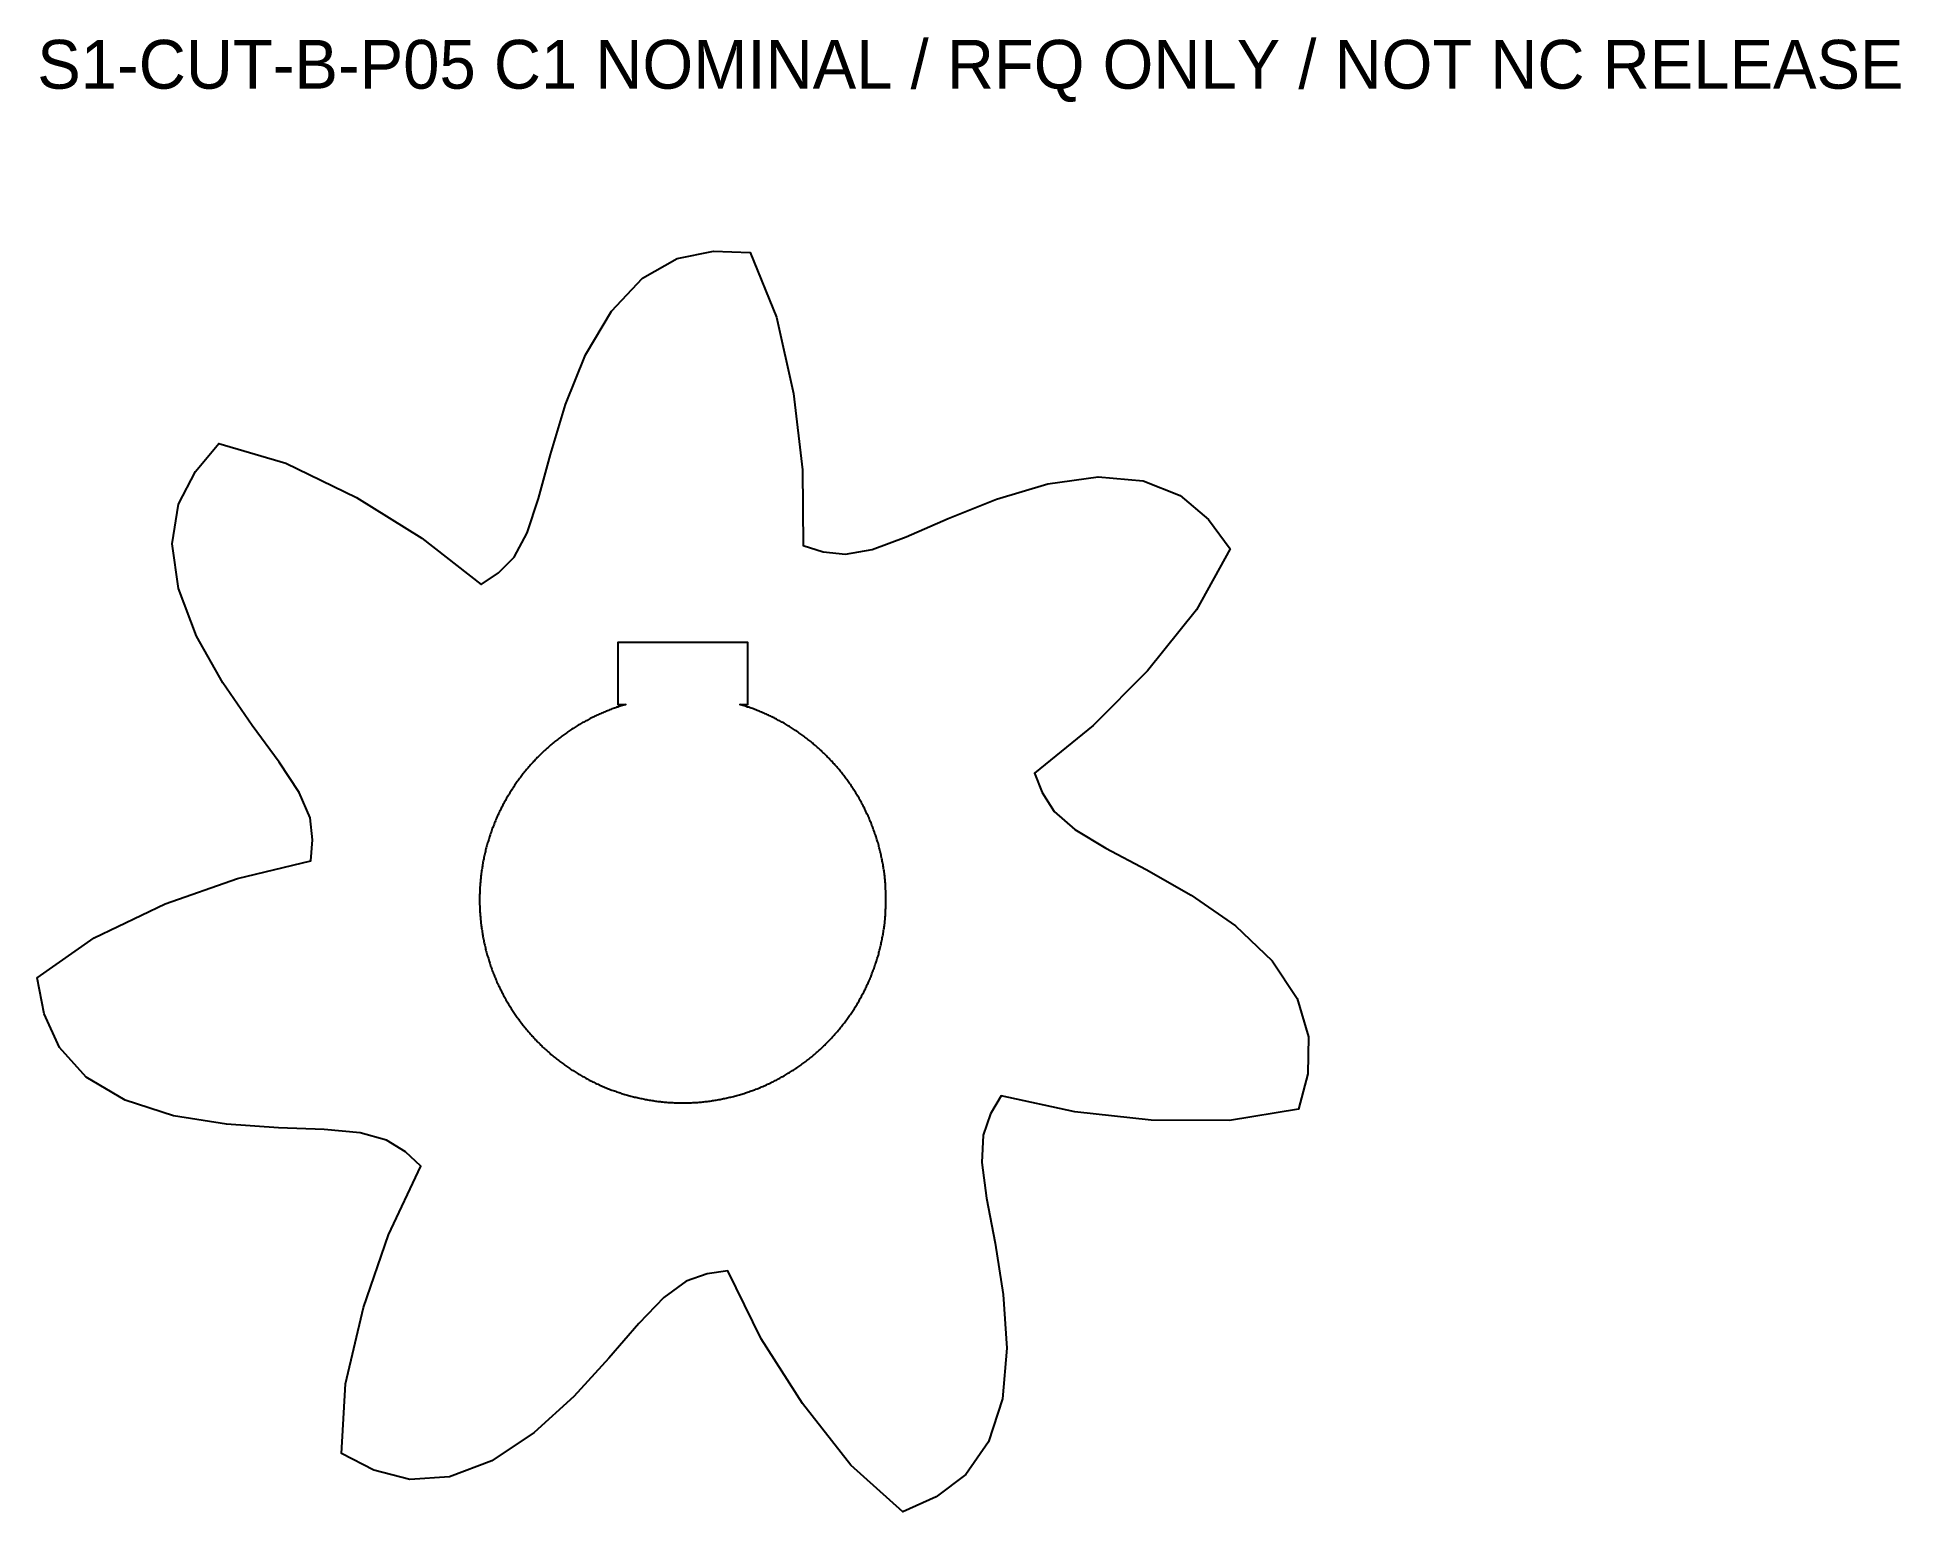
# Model space of a CAD drawing. Header units: millimetres. Extents: x -40 to 75, y -38 to 53.
import ezdxf

# ---------------------------------------------------------------- set-up
doc = ezdxf.new("R2010")
doc.units = ezdxf.units.MM
doc.layers.add('CUT', color=7, linetype='Continuous')
doc.layers.add('INFO', color=7, linetype='Continuous')

msp = doc.modelspace()

# ---------------------------------------------------------------- linework, layer by layer
at = {"layer": 'CUT'}
for points in [[(22.1, 6.58), (22.84, 5.42), (24.11, 4.31), (26.02, 3.16), (28.5, 1.85), (31.28, 0.27), (33.99, -1.61), (36.25, -3.77), (37.8, -6.09), (38.5, -8.44), (38.44, -10.72), (37.87, -12.88), (33.64, -13.59), (28.82, -13.57), (24.12, -13.06), (19.58, -12.07), (18.92, -13.18), (18.48, -14.48), (18.4, -16.16), (18.69, -18.37), (19.21, -21.13), (19.71, -24.28), (19.93, -27.58), (19.66, -30.69), (18.81, -33.34), (17.41, -35.36), (15.59, -36.73), (13.54, -37.64), (10.34, -34.78), (7.36, -30.99), (4.83, -27), (2.77, -22.83), (1.49, -23.01), (0.2, -23.47), (-1.16, -24.46), (-2.71, -26.07), (-4.54, -28.19), (-6.7, -30.55), (-9.14, -32.77), (-11.74, -34.51), (-14.34, -35.49), (-16.79, -35.65), (-19, -35.09), (-20.99, -34.05), (-20.74, -29.77), (-19.65, -25.08), (-18.1, -20.61), (-16.12, -16.4), (-17.06, -15.51), (-18.22, -14.79), (-19.85, -14.34), (-22.07, -14.14), (-24.87, -14.03), (-28.06, -13.81), (-31.32, -13.29), (-34.3, -12.33), (-36.69, -10.92), (-38.35, -9.1), (-39.28, -7.02), (-39.71, -4.82), (-36.21, -2.35), (-31.85, -0.27), (-27.4, 1.3), (-22.88, 2.38), (-22.77, 3.67), (-22.93, 5.03), (-23.59, 6.58), (-24.82, 8.44), (-26.48, 10.7), (-28.3, 13.33), (-29.92, 16.2), (-31.03, 19.13), (-31.41, 21.88), (-31.02, 24.31), (-29.98, 26.33), (-28.53, 28.04), (-24.41, 26.84), (-20.07, 24.73), (-16.06, 22.23), (-12.4, 19.37), (-11.33, 20.09), (-10.37, 21.06), (-9.57, 22.54), (-8.87, 24.67), (-8.14, 27.37), (-7.22, 30.43), (-5.99, 33.49), (-4.39, 36.18), (-2.48, 38.2), (-0.34, 39.41), (1.89, 39.86), (4.14, 39.79), (5.77, 35.82), (6.82, 31.12), (7.37, 26.42), (7.41, 21.77), (8.64, 21.38), (10, 21.23), (11.66, 21.53), (13.75, 22.31), (16.32, 23.43), (19.29, 24.62), (22.45, 25.56), (25.55, 26), (28.32, 25.75), (30.6, 24.84), (32.34, 23.37), (33.68, 21.57), (31.6, 17.82), (28.58, 14.07), (25.25, 10.71), (21.64, 7.78)], [(12.5, 0.15), (12.5, 0.23), (12.5, 0.31), (12.49, 0.38), (12.49, 0.46), (12.49, 0.54), (12.48, 0.61), (12.48, 0.69), (12.48, 0.77), (12.47, 0.84), (12.47, 0.92), (12.46, 1), (12.45, 1.07), (12.45, 1.15), (12.44, 1.23), (12.43, 1.3), (12.42, 1.38), (12.42, 1.45), (12.41, 1.53), (12.4, 1.61), (12.39, 1.68), (12.38, 1.76), (12.36, 1.83), (12.35, 1.91), (12.34, 1.99), (12.33, 2.06), (12.32, 2.14), (12.3, 2.21), (12.29, 2.29), (12.27, 2.36), (12.26, 2.44), (12.24, 2.51), (12.23, 2.59), (12.21, 2.66), (12.2, 2.74), (12.18, 2.81), (12.16, 2.89), (12.14, 2.96), (12.13, 3.04), (12.11, 3.11), (12.09, 3.19), (12.07, 3.26), (12.05, 3.33), (12.03, 3.41), (12.01, 3.48), (11.98, 3.56), (11.96, 3.63), (11.94, 3.7), (11.92, 3.78), (11.89, 3.85), (11.87, 3.92), (11.84, 3.99), (11.82, 4.07), (11.79, 4.14), (11.77, 4.21), (11.74, 4.28), (11.72, 4.36), (11.69, 4.43), (11.66, 4.5), (11.63, 4.57), (11.61, 4.64), (11.58, 4.71), (11.55, 4.78), (11.52, 4.85), (11.49, 4.92), (11.46, 5), (11.43, 5.07), (11.4, 5.14), (11.36, 5.21), (11.33, 5.28), (11.3, 5.34), (11.27, 5.41), (11.23, 5.48), (11.2, 5.55), (11.17, 5.62), (11.13, 5.69), (11.1, 5.76), (11.06, 5.82), (11.02, 5.89), (10.99, 5.96), (10.95, 6.03), (10.91, 6.09), (10.88, 6.16), (10.84, 6.23), (10.8, 6.29), (10.76, 6.36), (10.72, 6.43), (10.68, 6.49), (10.64, 6.56), (10.6, 6.62), (10.56, 6.69), (10.52, 6.75), (10.48, 6.82), (10.44, 6.88), (10.39, 6.94), (10.35, 7.01), (10.31, 7.07), (10.26, 7.13), (10.22, 7.2), (10.18, 7.26), (10.13, 7.32), (10.09, 7.38), (10.04, 7.45), (9.99, 7.51), (9.95, 7.57), (9.9, 7.63), (9.85, 7.69), (9.81, 7.75), (9.76, 7.81), (9.71, 7.87), (9.66, 7.93), (9.61, 7.99), (9.56, 8.05), (9.52, 8.11), (9.47, 8.16), (9.41, 8.22), (9.36, 8.28), (9.31, 8.34), (9.26, 8.39), (9.21, 8.45), (9.16, 8.51), (9.11, 8.56), (9.05, 8.62), (9, 8.67), (8.95, 8.73), (8.89, 8.78), (8.84, 8.84), (8.78, 8.89), (8.73, 8.95), (8.67, 9), (8.62, 9.05), (8.56, 9.11), (8.51, 9.16), (8.45, 9.21), (8.39, 9.26), (8.34, 9.31), (8.28, 9.36), (8.22, 9.41), (8.16, 9.47), (8.11, 9.52), (8.05, 9.56), (7.99, 9.61), (7.93, 9.66), (7.87, 9.71), (7.81, 9.76), (7.75, 9.81), (7.69, 9.85), (7.63, 9.9), (7.57, 9.95), (7.51, 9.99), (7.45, 10.04), (7.38, 10.09), (7.32, 10.13), (7.26, 10.18), (7.2, 10.22), (7.13, 10.26), (7.07, 10.31), (7.01, 10.35), (6.94, 10.39), (6.88, 10.44), (6.82, 10.48), (6.75, 10.52), (6.69, 10.56), (6.62, 10.6), (6.56, 10.64), (6.49, 10.68), (6.43, 10.72), (6.36, 10.76), (6.29, 10.8), (6.23, 10.84), (6.16, 10.88), (6.09, 10.91), (6.03, 10.95), (5.96, 10.99), (5.89, 11.02), (5.82, 11.06), (5.76, 11.1), (5.69, 11.13), (5.62, 11.17), (5.55, 11.2), (5.48, 11.23), (5.41, 11.27), (5.34, 11.3), (5.28, 11.33), (5.21, 11.36), (5.14, 11.4), (5.07, 11.43), (5, 11.46), (4.92, 11.49), (4.85, 11.52), (4.78, 11.55), (4.71, 11.58), (4.64, 11.61), (4.57, 11.63), (4.5, 11.66), (4.43, 11.69), (4.36, 11.72), (4.28, 11.74), (4.21, 11.77), (4.14, 11.79), (4.07, 11.82), (3.99, 11.84), (3.92, 11.87), (3.85, 11.89), (3.78, 11.92), (3.7, 11.94), (3.63, 11.96), (3.56, 11.98), (3.5, 12), (4, 12), (4, 15.8), (-4, 15.8), (-4, 12), (-3.5, 12), (-3.56, 11.98), (-3.63, 11.96), (-3.7, 11.94), (-3.78, 11.92), (-3.85, 11.89), (-3.92, 11.87), (-3.99, 11.84), (-4.07, 11.82), (-4.14, 11.79), (-4.21, 11.77), (-4.28, 11.74), (-4.36, 11.72), (-4.43, 11.69), (-4.5, 11.66), (-4.57, 11.63), (-4.64, 11.61), (-4.71, 11.58), (-4.78, 11.55), (-4.85, 11.52), (-4.92, 11.49), (-5, 11.46), (-5.07, 11.43), (-5.14, 11.4), (-5.21, 11.36), (-5.28, 11.33), (-5.34, 11.3), (-5.41, 11.27), (-5.48, 11.23), (-5.55, 11.2), (-5.62, 11.17), (-5.69, 11.13), (-5.76, 11.1), (-5.82, 11.06), (-5.89, 11.02), (-5.96, 10.99), (-6.03, 10.95), (-6.09, 10.91), (-6.16, 10.88), (-6.23, 10.84), (-6.29, 10.8), (-6.36, 10.76), (-6.43, 10.72), (-6.49, 10.68), (-6.56, 10.64), (-6.62, 10.6), (-6.69, 10.56), (-6.75, 10.52), (-6.82, 10.48), (-6.88, 10.44), (-6.94, 10.39), (-7.01, 10.35), (-7.07, 10.31), (-7.13, 10.26), (-7.2, 10.22), (-7.26, 10.18), (-7.32, 10.13), (-7.38, 10.09), (-7.45, 10.04), (-7.51, 9.99), (-7.57, 9.95), (-7.63, 9.9), (-7.69, 9.85), (-7.75, 9.81), (-7.81, 9.76), (-7.87, 9.71), (-7.93, 9.66), (-7.99, 9.61), (-8.05, 9.56), (-8.11, 9.52), (-8.16, 9.47), (-8.22, 9.41), (-8.28, 9.36), (-8.34, 9.31), (-8.39, 9.26), (-8.45, 9.21), (-8.51, 9.16), (-8.56, 9.11), (-8.62, 9.05), (-8.67, 9), (-8.73, 8.95), (-8.78, 8.89), (-8.84, 8.84), (-8.89, 8.78), (-8.95, 8.73), (-9, 8.67), (-9.05, 8.62), (-9.11, 8.56), (-9.16, 8.51), (-9.21, 8.45), (-9.26, 8.39), (-9.31, 8.34), (-9.36, 8.28), (-9.41, 8.22), (-9.47, 8.16), (-9.52, 8.11), (-9.56, 8.05), (-9.61, 7.99), (-9.66, 7.93), (-9.71, 7.87), (-9.76, 7.81), (-9.81, 7.75), (-9.85, 7.69), (-9.9, 7.63), (-9.95, 7.57), (-9.99, 7.51), (-10.04, 7.45), (-10.09, 7.38), (-10.13, 7.32), (-10.18, 7.26), (-10.22, 7.2), (-10.26, 7.13), (-10.31, 7.07), (-10.35, 7.01), (-10.39, 6.94), (-10.44, 6.88), (-10.48, 6.82), (-10.52, 6.75), (-10.56, 6.69), (-10.6, 6.62), (-10.64, 6.56), (-10.68, 6.49), (-10.72, 6.43), (-10.76, 6.36), (-10.8, 6.29), (-10.84, 6.23), (-10.88, 6.16), (-10.91, 6.09), (-10.95, 6.03), (-10.99, 5.96), (-11.02, 5.89), (-11.06, 5.82), (-11.1, 5.76), (-11.13, 5.69), (-11.17, 5.62), (-11.2, 5.55), (-11.23, 5.48), (-11.27, 5.41), (-11.3, 5.34), (-11.33, 5.28), (-11.36, 5.21), (-11.4, 5.14), (-11.43, 5.07), (-11.46, 5), (-11.49, 4.92), (-11.52, 4.85), (-11.55, 4.78), (-11.58, 4.71), (-11.61, 4.64), (-11.63, 4.57), (-11.66, 4.5), (-11.69, 4.43), (-11.72, 4.36), (-11.74, 4.28), (-11.77, 4.21), (-11.79, 4.14), (-11.82, 4.07), (-11.84, 3.99), (-11.87, 3.92), (-11.89, 3.85), (-11.92, 3.78), (-11.94, 3.7), (-11.96, 3.63), (-11.98, 3.56), (-12.01, 3.48), (-12.03, 3.41), (-12.05, 3.33), (-12.07, 3.26), (-12.09, 3.19), (-12.11, 3.11), (-12.13, 3.04), (-12.14, 2.96), (-12.16, 2.89), (-12.18, 2.81), (-12.2, 2.74), (-12.21, 2.66), (-12.23, 2.59), (-12.24, 2.51), (-12.26, 2.44), (-12.27, 2.36), (-12.29, 2.29), (-12.3, 2.21), (-12.32, 2.14), (-12.33, 2.06), (-12.34, 1.99), (-12.35, 1.91), (-12.36, 1.83), (-12.38, 1.76), (-12.39, 1.68), (-12.4, 1.61), (-12.41, 1.53), (-12.42, 1.45), (-12.42, 1.38), (-12.43, 1.3), (-12.44, 1.23), (-12.45, 1.15), (-12.45, 1.07), (-12.46, 1), (-12.47, 0.92), (-12.47, 0.84), (-12.48, 0.77), (-12.48, 0.69), (-12.48, 0.61), (-12.49, 0.54), (-12.49, 0.46), (-12.49, 0.38), (-12.5, 0.31), (-12.5, 0.23), (-12.5, 0.15), (-12.5, 0.08), (-12.5, 0), (-12.5, -0.08), (-12.5, -0.15), (-12.5, -0.23), (-12.5, -0.31), (-12.49, -0.38), (-12.49, -0.46), (-12.49, -0.54), (-12.48, -0.61), (-12.48, -0.69), (-12.48, -0.77), (-12.47, -0.84), (-12.47, -0.92), (-12.46, -1), (-12.45, -1.07), (-12.45, -1.15), (-12.44, -1.23), (-12.43, -1.3), (-12.42, -1.38), (-12.42, -1.45), (-12.41, -1.53), (-12.4, -1.61), (-12.39, -1.68), (-12.38, -1.76), (-12.36, -1.83), (-12.35, -1.91), (-12.34, -1.99), (-12.33, -2.06), (-12.32, -2.14), (-12.3, -2.21), (-12.29, -2.29), (-12.27, -2.36), (-12.26, -2.44), (-12.24, -2.51), (-12.23, -2.59), (-12.21, -2.66), (-12.2, -2.74), (-12.18, -2.81), (-12.16, -2.89), (-12.14, -2.96), (-12.13, -3.04), (-12.11, -3.11), (-12.09, -3.19), (-12.07, -3.26), (-12.05, -3.33), (-12.03, -3.41), (-12.01, -3.48), (-11.98, -3.56), (-11.96, -3.63), (-11.94, -3.7), (-11.92, -3.78), (-11.89, -3.85), (-11.87, -3.92), (-11.84, -3.99), (-11.82, -4.07), (-11.79, -4.14), (-11.77, -4.21), (-11.74, -4.28), (-11.72, -4.36), (-11.69, -4.43), (-11.66, -4.5), (-11.63, -4.57), (-11.61, -4.64), (-11.58, -4.71), (-11.55, -4.78), (-11.52, -4.85), (-11.49, -4.92), (-11.46, -5), (-11.43, -5.07), (-11.4, -5.14), (-11.36, -5.21), (-11.33, -5.28), (-11.3, -5.34), (-11.27, -5.41), (-11.23, -5.48), (-11.2, -5.55), (-11.17, -5.62), (-11.13, -5.69), (-11.1, -5.76), (-11.06, -5.82), (-11.02, -5.89), (-10.99, -5.96), (-10.95, -6.03), (-10.91, -6.09), (-10.88, -6.16), (-10.84, -6.23), (-10.8, -6.29), (-10.76, -6.36), (-10.72, -6.43), (-10.68, -6.49), (-10.64, -6.56), (-10.6, -6.62), (-10.56, -6.69), (-10.52, -6.75), (-10.48, -6.82), (-10.44, -6.88), (-10.39, -6.94), (-10.35, -7.01), (-10.31, -7.07), (-10.26, -7.13), (-10.22, -7.2), (-10.18, -7.26), (-10.13, -7.32), (-10.09, -7.38), (-10.04, -7.45), (-9.99, -7.51), (-9.95, -7.57), (-9.9, -7.63), (-9.85, -7.69), (-9.81, -7.75), (-9.76, -7.81), (-9.71, -7.87), (-9.66, -7.93), (-9.61, -7.99), (-9.56, -8.05), (-9.52, -8.11), (-9.47, -8.16), (-9.41, -8.22), (-9.36, -8.28), (-9.31, -8.34), (-9.26, -8.39), (-9.21, -8.45), (-9.16, -8.51), (-9.11, -8.56), (-9.05, -8.62), (-9, -8.67), (-8.95, -8.73), (-8.89, -8.78), (-8.84, -8.84), (-8.78, -8.89), (-8.73, -8.95), (-8.67, -9), (-8.62, -9.05), (-8.56, -9.11), (-8.51, -9.16), (-8.45, -9.21), (-8.39, -9.26), (-8.34, -9.31), (-8.28, -9.36), (-8.22, -9.41), (-8.16, -9.47), (-8.11, -9.52), (-8.05, -9.56), (-7.99, -9.61), (-7.93, -9.66), (-7.87, -9.71), (-7.81, -9.76), (-7.75, -9.81), (-7.69, -9.85), (-7.63, -9.9), (-7.57, -9.95), (-7.51, -9.99), (-7.45, -10.04), (-7.38, -10.09), (-7.32, -10.13), (-7.26, -10.18), (-7.2, -10.22), (-7.13, -10.26), (-7.07, -10.31), (-7.01, -10.35), (-6.94, -10.39), (-6.88, -10.44), (-6.82, -10.48), (-6.75, -10.52), (-6.69, -10.56), (-6.62, -10.6), (-6.56, -10.64), (-6.49, -10.68), (-6.43, -10.72), (-6.36, -10.76), (-6.29, -10.8), (-6.23, -10.84), (-6.16, -10.88), (-6.09, -10.91), (-6.03, -10.95), (-5.96, -10.99), (-5.89, -11.02), (-5.82, -11.06), (-5.76, -11.1), (-5.69, -11.13), (-5.62, -11.17), (-5.55, -11.2), (-5.48, -11.23), (-5.41, -11.27), (-5.34, -11.3), (-5.28, -11.33), (-5.21, -11.36), (-5.14, -11.4), (-5.07, -11.43), (-5, -11.46), (-4.92, -11.49), (-4.85, -11.52), (-4.78, -11.55), (-4.71, -11.58), (-4.64, -11.61), (-4.57, -11.63), (-4.5, -11.66), (-4.43, -11.69), (-4.36, -11.72), (-4.28, -11.74), (-4.21, -11.77), (-4.14, -11.79), (-4.07, -11.82), (-3.99, -11.84), (-3.92, -11.87), (-3.85, -11.89), (-3.78, -11.92), (-3.7, -11.94), (-3.63, -11.96), (-3.56, -11.98), (-3.48, -12.01), (-3.41, -12.03), (-3.33, -12.05), (-3.26, -12.07), (-3.19, -12.09), (-3.11, -12.11), (-3.04, -12.13), (-2.96, -12.14), (-2.89, -12.16), (-2.81, -12.18), (-2.74, -12.2), (-2.66, -12.21), (-2.59, -12.23), (-2.51, -12.24), (-2.44, -12.26), (-2.36, -12.27), (-2.29, -12.29), (-2.21, -12.3), (-2.14, -12.32), (-2.06, -12.33), (-1.99, -12.34), (-1.91, -12.35), (-1.83, -12.36), (-1.76, -12.38), (-1.68, -12.39), (-1.61, -12.4), (-1.53, -12.41), (-1.45, -12.42), (-1.38, -12.42), (-1.3, -12.43), (-1.23, -12.44), (-1.15, -12.45), (-1.07, -12.45), (-1, -12.46), (-0.92, -12.47), (-0.84, -12.47), (-0.77, -12.48), (-0.69, -12.48), (-0.61, -12.48), (-0.54, -12.49), (-0.46, -12.49), (-0.38, -12.49), (-0.31, -12.5), (-0.23, -12.5), (-0.15, -12.5), (-0.08, -12.5), (0, -12.5), (0.08, -12.5), (0.15, -12.5), (0.23, -12.5), (0.31, -12.5), (0.38, -12.49), (0.46, -12.49), (0.54, -12.49), (0.61, -12.48), (0.69, -12.48), (0.77, -12.48), (0.84, -12.47), (0.92, -12.47), (1, -12.46), (1.07, -12.45), (1.15, -12.45), (1.23, -12.44), (1.3, -12.43), (1.38, -12.42), (1.45, -12.42), (1.53, -12.41), (1.61, -12.4), (1.68, -12.39), (1.76, -12.38), (1.83, -12.36), (1.91, -12.35), (1.99, -12.34), (2.06, -12.33), (2.14, -12.32), (2.21, -12.3), (2.29, -12.29), (2.36, -12.27), (2.44, -12.26), (2.51, -12.24), (2.59, -12.23), (2.66, -12.21), (2.74, -12.2), (2.81, -12.18), (2.89, -12.16), (2.96, -12.14), (3.04, -12.13), (3.11, -12.11), (3.19, -12.09), (3.26, -12.07), (3.33, -12.05), (3.41, -12.03), (3.48, -12.01), (3.56, -11.98), (3.63, -11.96), (3.7, -11.94), (3.78, -11.92), (3.85, -11.89), (3.92, -11.87), (3.99, -11.84), (4.07, -11.82), (4.14, -11.79), (4.21, -11.77), (4.28, -11.74), (4.36, -11.72), (4.43, -11.69), (4.5, -11.66), (4.57, -11.63), (4.64, -11.61), (4.71, -11.58), (4.78, -11.55), (4.85, -11.52), (4.92, -11.49), (5, -11.46), (5.07, -11.43), (5.14, -11.4), (5.21, -11.36), (5.28, -11.33), (5.34, -11.3), (5.41, -11.27), (5.48, -11.23), (5.55, -11.2), (5.62, -11.17), (5.69, -11.13), (5.76, -11.1), (5.82, -11.06), (5.89, -11.02), (5.96, -10.99), (6.03, -10.95), (6.09, -10.91), (6.16, -10.88), (6.23, -10.84), (6.29, -10.8), (6.36, -10.76), (6.43, -10.72), (6.49, -10.68), (6.56, -10.64), (6.62, -10.6), (6.69, -10.56), (6.75, -10.52), (6.82, -10.48), (6.88, -10.44), (6.94, -10.39), (7.01, -10.35), (7.07, -10.31), (7.13, -10.26), (7.2, -10.22), (7.26, -10.18), (7.32, -10.13), (7.38, -10.09), (7.45, -10.04), (7.51, -9.99), (7.57, -9.95), (7.63, -9.9), (7.69, -9.85), (7.75, -9.81), (7.81, -9.76), (7.87, -9.71), (7.93, -9.66), (7.99, -9.61), (8.05, -9.56), (8.11, -9.52), (8.16, -9.47), (8.22, -9.41), (8.28, -9.36), (8.34, -9.31), (8.39, -9.26), (8.45, -9.21), (8.51, -9.16), (8.56, -9.11), (8.62, -9.05), (8.67, -9), (8.73, -8.95), (8.78, -8.89), (8.84, -8.84), (8.89, -8.78), (8.95, -8.73), (9, -8.67), (9.05, -8.62), (9.11, -8.56), (9.16, -8.51), (9.21, -8.45), (9.26, -8.39), (9.31, -8.34), (9.36, -8.28), (9.41, -8.22), (9.47, -8.16), (9.52, -8.11), (9.56, -8.05), (9.61, -7.99), (9.66, -7.93), (9.71, -7.87), (9.76, -7.81), (9.81, -7.75), (9.85, -7.69), (9.9, -7.63), (9.95, -7.57), (9.99, -7.51), (10.04, -7.45), (10.09, -7.38), (10.13, -7.32), (10.18, -7.26), (10.22, -7.2), (10.26, -7.13), (10.31, -7.07), (10.35, -7.01), (10.39, -6.94), (10.44, -6.88), (10.48, -6.82), (10.52, -6.75), (10.56, -6.69), (10.6, -6.62), (10.64, -6.56), (10.68, -6.49), (10.72, -6.43), (10.76, -6.36), (10.8, -6.29), (10.84, -6.23), (10.88, -6.16), (10.91, -6.09), (10.95, -6.03), (10.99, -5.96), (11.02, -5.89), (11.06, -5.82), (11.1, -5.76), (11.13, -5.69), (11.17, -5.62), (11.2, -5.55), (11.23, -5.48), (11.27, -5.41), (11.3, -5.34), (11.33, -5.28), (11.36, -5.21), (11.4, -5.14), (11.43, -5.07), (11.46, -5), (11.49, -4.92), (11.52, -4.85), (11.55, -4.78), (11.58, -4.71), (11.61, -4.64), (11.63, -4.57), (11.66, -4.5), (11.69, -4.43), (11.72, -4.36), (11.74, -4.28), (11.77, -4.21), (11.79, -4.14), (11.82, -4.07), (11.84, -3.99), (11.87, -3.92), (11.89, -3.85), (11.92, -3.78), (11.94, -3.7), (11.96, -3.63), (11.98, -3.56), (12.01, -3.48), (12.03, -3.41), (12.05, -3.33), (12.07, -3.26), (12.09, -3.19), (12.11, -3.11), (12.13, -3.04), (12.14, -2.96), (12.16, -2.89), (12.18, -2.81), (12.2, -2.74), (12.21, -2.66), (12.23, -2.59), (12.24, -2.51), (12.26, -2.44), (12.27, -2.36), (12.29, -2.29), (12.3, -2.21), (12.32, -2.14), (12.33, -2.06), (12.34, -1.99), (12.35, -1.91), (12.36, -1.83), (12.38, -1.76), (12.39, -1.68), (12.4, -1.61), (12.41, -1.53), (12.42, -1.45), (12.42, -1.38), (12.43, -1.3), (12.44, -1.23), (12.45, -1.15), (12.45, -1.07), (12.46, -1), (12.47, -0.92), (12.47, -0.84), (12.48, -0.77), (12.48, -0.69), (12.48, -0.61), (12.49, -0.54), (12.49, -0.46), (12.49, -0.38), (12.5, -0.31), (12.5, -0.23), (12.5, -0.15), (12.5, -0.08), (12.5, 0), (12.5, 0.08)]]:
    msp.add_lwpolyline(points, close=True, dxfattribs=at)

# ---------------------------------------------------------------- texts
at = {"layer": 'INFO'}
msp.add_text('S1-CUT-B-P05 C1 NOMINAL / RFQ ONLY / NOT NC RELEASE', height=3, dxfattribs=at).set_placement((-39.71, 49.86))

doc.saveas('drawing.dxf')
